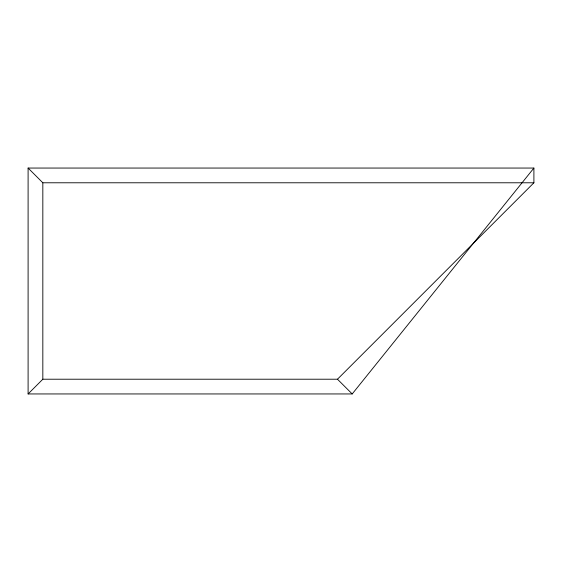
<?xml version="1.0" encoding="UTF-8"?>
<svg xmlns="http://www.w3.org/2000/svg" width="562" height="562" viewBox="0 0 562 562"><rect width="100%" height="100%" fill="white"/><g stroke="black" fill="none" stroke-linecap="round" stroke-linejoin="round"><path stroke-width="0.84" d="M352.205 393.948L533.9 168.052L28.1 168.052L28.1 393.948L352.205 393.948L337.474 379.217L42.831 379.217L28.1 393.948M337.474 379.217L533.9 182.783L533.9 168.052M28.1 168.052L42.831 182.783L533.9 182.783M42.831 182.783L42.831 379.217"/></g></svg>
